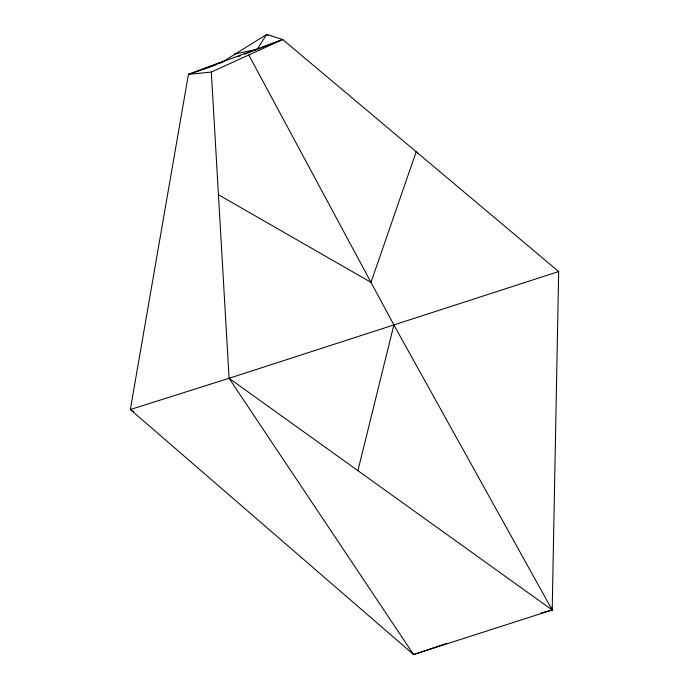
<?xml version="1.0" encoding="UTF-8"?>
<svg xmlns="http://www.w3.org/2000/svg" width="689" height="689" viewBox="0 0 689 689"><rect width="100%" height="100%" fill="white"/><g stroke="black" fill="none" stroke-linecap="round" stroke-linejoin="round"><path stroke-width="1.03" d="M216.036 64.904L188.424 74.36L211.325 72.052L282.714 39.531L188.424 74.36L130.333 409.524L413.589 654.55L552.19 609.989L558.667 271.561L282.714 39.531L266.677 34.45L220.764 63.061M357.901 470.656L393.875 324.924L248.798 54.982M237.524 56.868L240.461 55.74M244.388 54.233L253.199 50.848M255.163 50.099L282.714 39.531M203.505 69.021L223.779 61.304L195.96 71.69M412.237 652.879L413.589 654.55L447.075 643.268M133.812 412.031L130.333 409.524L229.093 378.287L558.667 271.561M237.679 53.096L234.716 53.992L257.118 49.35L266.677 34.45L268.512 35.509M540.831 613.107L552.19 609.989L552.139 607.836M218.447 194.746L371.001 282.352L416.19 151.761L417.525 153.423M211.325 72.052L229.093 378.287L552.19 609.989L551.975 607.844M229.093 378.287L413.589 654.55M393.875 324.924L552.19 609.989"/></g></svg>
